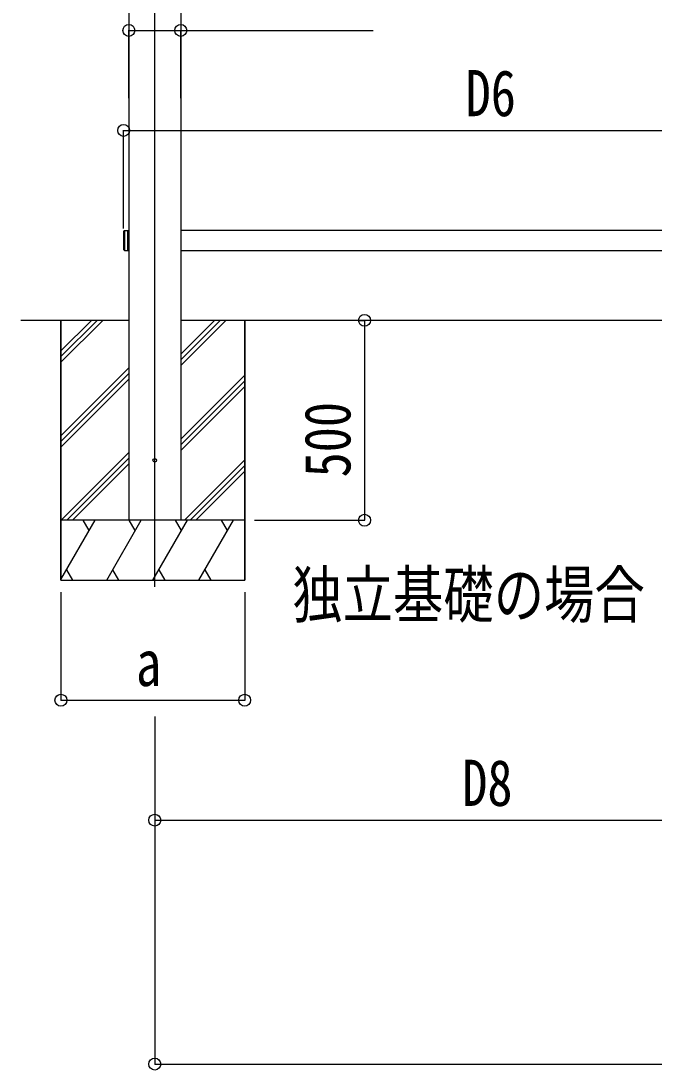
# Model space of a CAD drawing. Units: millimetres, scale not verified. Extents: x -16820 to 16820, y -11880 to 11880.
# Drawn here: x -5641 to -4057, y -7509 to -4885 of the extents above; entities that cross this region are included whole.
import ezdxf
from ezdxf.enums import TextEntityAlignment as Align

# ---------------------------------------------------------------- set-up
doc = ezdxf.new("R2010")
doc.units = ezdxf.units.MM
doc.header["$LTSCALE"] = 50
for name, color, linetype in [('0-2_USER1', 3, 'Continuous'), ('0-3_YKK_12', 2, 'Continuous'), ('0-4_YKK_13', 4, 'Continuous'), ('0-5_YKK_A1', 4, 'Continuous'), ('0-6_YKK_D', 6, 'Continuous')]:
    doc.layers.add(name, color=color, linetype=linetype)
doc.styles.add('ＭＳ ゴシック', font='')
doc.styles.get('ＭＳ ゴシック').set_extended_font_data('MS Gothic')

msp = doc.modelspace()

# ---------------------------------------------------------------- linework, layer by layer
at = {"layer": '0-3_YKK_12'}
msp.add_line((-5306.35, -6300.17), (-5306.35, -3570.19), dxfattribs=at)
at = {"layer": '0-4_YKK_13'}
for p, q in [((-5384.35, -5410.64), (-5384.35, -5456.64)), ((-5382.35, -5408.64), (-5382.35, -5458.64)), ((-5374.35, -5408.64), (-5374.35, -5458.64)), ((-5384.35, -5456.64), (-5382.35, -5458.64)), ((-5382.35, -5458.64), (-5374.35, -5458.64))]:
    msp.add_line(p, q, dxfattribs=at)
msp.add_lwpolyline([(-5384.35, -5410.64), (-5382.35, -5408.64), (-5374.35, -5408.64)], dxfattribs=at)
msp.add_circle((-5306.35, -5983.64), 4.5, dxfattribs=at)
at = {"layer": '0-5_YKK_A1'}
for p, q in [((-5371.35, -3539.22), (-5371.35, -6133.64)), ((-5241.35, -3539.22), (-5241.35, -6133.64)), ((-5374.35, -5408.64), (-5374.35, -5458.64)), ((-5374.35, -5408.64), (-5371.35, -5408.64)), ((-3602.35, -5408.64), (-5241.35, -5408.64)), ((-5374.35, -5458.64), (-5371.35, -5458.64)), ((-5241.35, -5458.64), (-3602.35, -5458.64)), ((-5371.35, -5633.64), (-5641.35, -5633.64)), ((-5541.35, -5633.64), (-5541.35, -6283.64)), ((-5541.35, -5710.12), (-5464.87, -5633.64)), ((-5541.35, -5724.26), (-5450.73, -5633.64)), ((-5541.35, -5738.41), (-5436.59, -5633.64)), ((-5541.35, -6283.64), (-5541.35, -5633.64)), ((2296.65, -5633.64), (-5241.35, -5633.64)), ((-5241.35, -5746.77), (-5128.22, -5633.64)), ((-5241.35, -5732.63), (-5142.36, -5633.64)), ((-5241.35, -5718.49), (-5156.51, -5633.64)), ((-5081.35, -5633.64), (-5081.35, -6283.64)), ((-5081.35, -6283.64), (-5081.35, -5633.64)), ((-5541.35, -5922.25), (-5371.35, -5752.25)), ((-5541.35, -5936.39), (-5371.35, -5766.4)), ((-5241.35, -5930.62), (-5081.35, -5770.62)), ((-5541.35, -5950.54), (-5371.35, -5780.54)), ((-5241.35, -5944.76), (-5081.35, -5784.76)), ((-5241.35, -5958.9), (-5081.35, -5798.91)), ((-5540.61, -6133.64), (-5371.35, -5964.39)), ((-5526.47, -6133.64), (-5371.35, -5978.53)), ((-5512.33, -6133.64), (-5371.35, -5992.67)), ((-5231.35, -6132.75), (-5081.35, -5982.75)), ((-5218.1, -6133.64), (-5081.35, -5996.89)), ((-5203.96, -6133.64), (-5081.35, -6011.04)), ((-5081.35, -6133.64), (-5541.35, -6133.64)), ((-5541.35, -6282.01), (-5455.69, -6133.64)), ((-5470.69, -6159.63), (-5485.69, -6133.64)), ((-5426.82, -6283.64), (-5340.22, -6133.64)), ((-5251.35, -6133.64), (-5371.35, -6133.64)), ((-5355.22, -6159.62), (-5370.22, -6133.64)), ((-5311.35, -6283.64), (-5224.75, -6133.64)), ((-5239.75, -6159.62), (-5254.75, -6133.64)), ((-5195.88, -6283.64), (-5109.28, -6133.64)), ((-5124.28, -6159.62), (-5139.28, -6133.64)), ((-5527.3, -6257.66), (-5512.3, -6283.64)), ((-5411.82, -6257.66), (-5396.82, -6283.64)), ((-5296.35, -6257.66), (-5281.36, -6283.64)), ((-5180.88, -6257.66), (-5165.89, -6283.64)), ((-5541.35, -6283.64), (-5081.35, -6283.64))]:
    msp.add_line(p, q, dxfattribs=at)
at = {"layer": '0-6_YKK_D'}
for p, q in [((-5371.35, -5078.27), (-5371.35, -4907.64)), ((-5241.35, -5078.27), (-5241.35, -4907.64)), ((-5384.35, -5404.36), (-5384.35, -5157.64)), ((-5384.35, -5158.64), (-3487.35, -5158.64)), ((-4797.39, -5633.64), (-4780.35, -5633.64)), ((-4781.35, -5633.64), (-4781.35, -6133.64)), ((-5056.91, -6133.64), (-4780.35, -6133.64)), ((-5541.35, -6313.64), (-5541.35, -6584.64)), ((-5081.35, -6313.64), (-5081.35, -6584.64)), ((-5541.35, -6583.64), (-5081.35, -6583.64)), ((-5306.35, -6624.5), (-5306.35, -7494.64)), ((-5306.35, -6633.64), (-5306.35, -6884.64)), ((-5306.35, -6883.64), (-3582.35, -6883.64)), ((-5306.35, -7493.64), (2361.65, -7493.64))]:
    msp.add_line(p, q, dxfattribs=at)
msp.add_lwpolyline([(-5371.35, -4908.64), (-5241.35, -4908.64), (-4759.93, -4908.64)], dxfattribs=at)
for centre in [(-5371.35, -4908.64), (-5241.35, -4908.64), (-5384.35, -5158.64), (-4781.35, -5633.64), (-4781.35, -6133.64), (-5541.35, -6583.64), (-5081.35, -6583.64), (-5306.35, -6883.64), (-5306.35, -7493.64)]:
    msp.add_circle(centre, 14.88, dxfattribs=at)

# ---------------------------------------------------------------- texts
at = {"layer": '0-2_USER1', "style": 'ＭＳ ゴシック', "width": 0.8}
msp.add_text('独立基礎の場合', height=115.5, dxfattribs=at).set_placement((-4962.08, -6411.89), align=Align.BOTTOM_LEFT)
at = {"layer": '0-6_YKK_D', "style": 'ＭＳ ゴシック', "width": 0.8}
for s, p in [('D6', (-4528.25, -5157.68)), ('a', (-5353.35, -6582.68)), ('D8', (-4536.75, -6882.68))]:
    msp.add_text(s, height=115.5, dxfattribs=at).set_placement(p, align=Align.BOTTOM_LEFT)
msp.add_text('500', height=115.5, rotation=90, dxfattribs=at).set_placement((-4781.99, -6026.44), align=Align.BOTTOM_LEFT)

doc.saveas('drawing.dxf')
